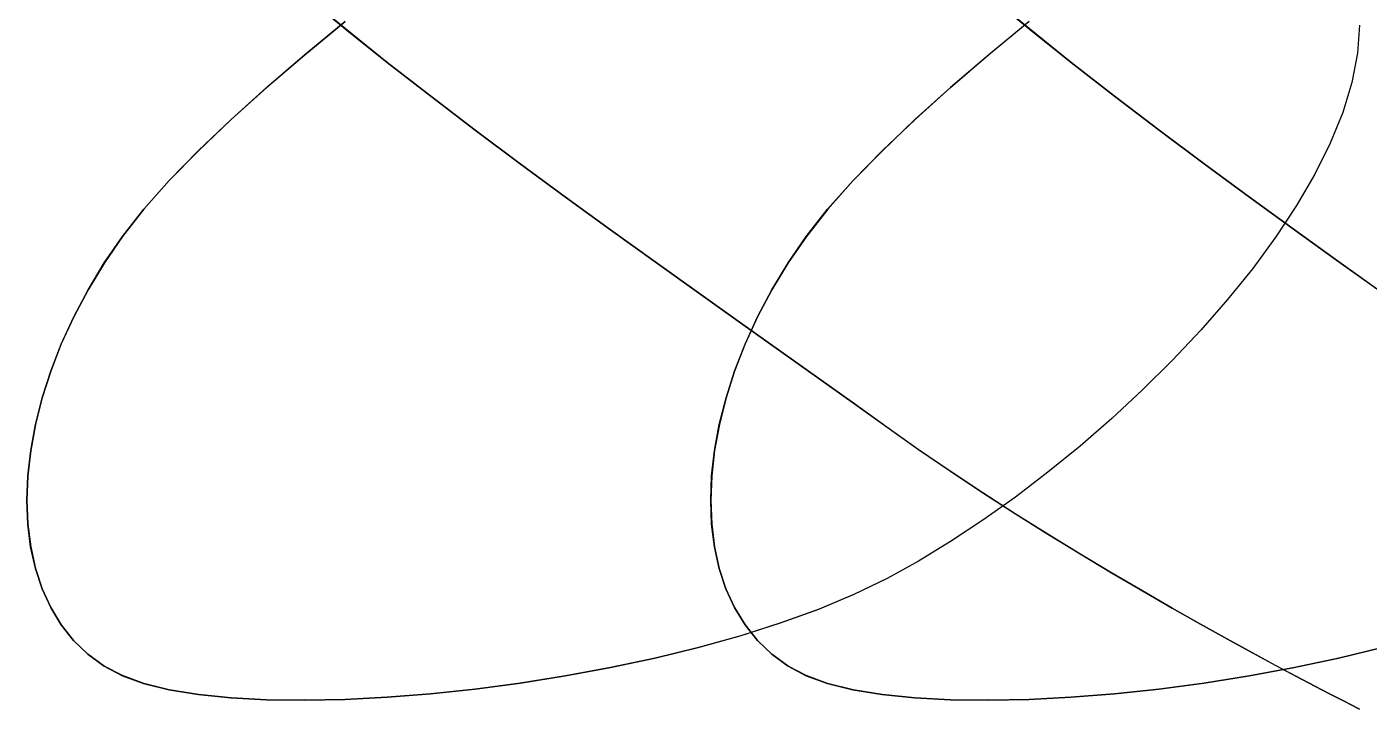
# Model space of a CAD drawing. Header units: metres. Extents: x -872 to 880, y -160 to 160.
# Drawn here: x -871.8 to -557.8, y -160 to -0.4 of the extents above; entities that cross this region are included whole.
import ezdxf

# ---------------------------------------------------------------- set-up
doc = ezdxf.new("R2010")
doc.units = ezdxf.units.M

msp = doc.modelspace()

# ---------------------------------------------------------------- linework, layer by layer
for p, q in [((-797.33765, -0.846139, -311.76917), (-806.7705, 6.955189, -311.76917)), ((-797.33765, -0.846139, -311.76917), (-806.7705, 6.955189, -311.76917)), ((-806.76953, 6.94967, -311.76917), (-797.33563, -0.851257, -311.76917)), ((-806.76953, 6.94967, -311.76917), (-797.33563, -0.851257, -311.76917)), ((-637.33765, -0.846139, -311.76917), (-646.7705, 6.955189, -311.76917)), ((-637.33765, -0.846139, -311.76917), (-646.7705, 6.955189, -311.76917)), ((-646.76953, 6.94967, -311.76917), (-637.33563, -0.851257, -311.76917)), ((-646.76953, 6.94967, -311.76917), (-637.33563, -0.851257, -311.76917)), ((-806.77844, -6.944762, -311.76917), (-797.346, 0.856816, -311.76917)), ((-806.77844, -6.944762, -311.76917), (-797.346, 0.856816, -311.76917)), ((-797.33093, 0.860153, -311.76917), (-806.7639, -6.940898, -311.76917)), ((-797.33093, 0.860153, -311.76917), (-806.7639, -6.940898, -311.76917)), ((-646.77844, -6.944762, -311.76917), (-637.346, 0.856816, -311.76917)), ((-646.77844, -6.944762, -311.76917), (-637.346, 0.856816, -311.76917)), ((-637.33093, 0.860153, -311.76917), (-646.7639, -6.940898, -311.76917)), ((-637.33093, 0.860153, -311.76917), (-646.7639, -6.940898, -311.76917)), ((-787.4886, -8.734611, -311.76917), (-797.33765, -0.846139, -311.76917)), ((-787.4886, -8.734611, -311.76917), (-797.33765, -0.846139, -311.76917)), ((-797.33563, -0.851257, -311.76917), (-787.4855, -8.739294, -311.76917)), ((-797.33563, -0.851257, -311.76917), (-787.4855, -8.739294, -311.76917)), ((-627.4886, -8.734611, -311.76917), (-637.33765, -0.846139, -311.76917)), ((-627.4886, -8.734611, -311.76917), (-637.33765, -0.846139, -311.76917)), ((-637.33563, -0.851257, -311.76917), (-627.4855, -8.739294, -311.76917)), ((-637.33563, -0.851257, -311.76917), (-627.4855, -8.739294, -311.76917)), ((-560, -0.004583, -311.76917), (-560.45654, -6.60342, -311.76917)), ((-560, -0.004583, -311.76917), (-560.45654, -6.60342, -311.76917)), ((-815.702, -14.614841, -311.76917), (-806.77844, -6.944762, -311.76917)), ((-815.702, -14.614841, -311.76917), (-806.77844, -6.944762, -311.76917)), ((-806.7639, -6.940898, -311.76917), (-815.6881, -14.610506, -311.76917)), ((-806.7639, -6.940898, -311.76917), (-815.6881, -14.610506, -311.76917)), ((-777.3159, -16.665861, -311.76917), (-787.4886, -8.734611, -311.76917)), ((-777.3159, -16.665861, -311.76917), (-787.4886, -8.734611, -311.76917)), ((-787.4855, -8.739294, -311.76917), (-777.3117, -16.670082, -311.76917)), ((-787.4855, -8.739294, -311.76917), (-777.3117, -16.670082, -311.76917)), ((-655.702, -14.614841, -311.76917), (-646.77844, -6.944762, -311.76917)), ((-655.702, -14.614841, -311.76917), (-646.77844, -6.944762, -311.76917)), ((-646.7639, -6.940898, -311.76917), (-655.6881, -14.610506, -311.76917)), ((-646.7639, -6.940898, -311.76917), (-655.6881, -14.610506, -311.76917)), ((-617.3159, -16.665861, -311.76917), (-627.4886, -8.734611, -311.76917)), ((-617.3159, -16.665861, -311.76917), (-627.4886, -8.734611, -311.76917)), ((-627.4855, -8.739294, -311.76917), (-617.3117, -16.670082, -311.76917)), ((-627.4855, -8.739294, -311.76917), (-617.3117, -16.670082, -311.76917)), ((-560.45654, -6.60342, -311.76917), (-561.7903, -13.429016, -311.76917)), ((-560.45654, -6.60342, -311.76917), (-561.7903, -13.429016, -311.76917)), ((-824.02405, -22.109055, -311.76917), (-815.702, -14.614841, -311.76917)), ((-824.02405, -22.109055, -311.76917), (-815.702, -14.614841, -311.76917)), ((-815.6881, -14.610506, -311.76917), (-824.0107, -22.104311, -311.76917)), ((-815.6881, -14.610506, -311.76917), (-824.0107, -22.104311, -311.76917)), ((-664.02405, -22.109055, -311.76917), (-655.702, -14.614841, -311.76917)), ((-664.02405, -22.109055, -311.76917), (-655.702, -14.614841, -311.76917)), ((-655.6881, -14.610506, -311.76917), (-664.0107, -22.104311, -311.76917)), ((-655.6881, -14.610506, -311.76917), (-664.0107, -22.104311, -311.76917)), ((-561.7903, -13.429016, -311.76917), (-563.9441, -20.441353, -311.76917)), ((-561.7903, -13.429016, -311.76917), (-563.9441, -20.441353, -311.76917)), ((-766.91235, -24.595524, -311.76917), (-777.3159, -16.665861, -311.76917)), ((-766.91235, -24.595524, -311.76917), (-777.3159, -16.665861, -311.76917)), ((-777.3117, -16.670082, -311.76917), (-766.90704, -24.599266, -311.76917)), ((-777.3117, -16.670082, -311.76917), (-766.90704, -24.599266, -311.76917)), ((-606.91235, -24.595524, -311.76917), (-617.3159, -16.665861, -311.76917)), ((-606.91235, -24.595524, -311.76917), (-617.3159, -16.665861, -311.76917)), ((-617.3117, -16.670082, -311.76917), (-606.90704, -24.599266, -311.76917)), ((-617.3117, -16.670082, -311.76917), (-606.90704, -24.599266, -311.76917)), ((-563.9441, -20.441353, -311.76917), (-566.8606, -27.60041, -311.76917)), ((-563.9441, -20.441353, -311.76917), (-566.8606, -27.60041, -311.76917)), ((-831.6518, -29.38303, -311.76917), (-824.02405, -22.109055, -311.76917)), ((-831.6518, -29.38303, -311.76917), (-824.02405, -22.109055, -311.76917)), ((-824.0107, -22.104311, -311.76917), (-831.63904, -29.377956, -311.76917)), ((-824.0107, -22.104311, -311.76917), (-831.63904, -29.377956, -311.76917)), ((-756.3706, -32.479233, -311.76917), (-766.91235, -24.595524, -311.76917)), ((-756.3706, -32.479233, -311.76917), (-766.91235, -24.595524, -311.76917)), ((-766.90704, -24.599266, -311.76917), (-756.3642, -32.482483, -311.76917)), ((-766.90704, -24.599266, -311.76917), (-756.3642, -32.482483, -311.76917)), ((-671.6518, -29.38303, -311.76917), (-664.02405, -22.109055, -311.76917)), ((-671.6518, -29.38303, -311.76917), (-664.02405, -22.109055, -311.76917)), ((-664.0107, -22.104311, -311.76917), (-671.63904, -29.377956, -311.76917)), ((-664.0107, -22.104311, -311.76917), (-671.63904, -29.377956, -311.76917)), ((-596.3706, -32.479233, -311.76917), (-606.91235, -24.595524, -311.76917)), ((-596.3706, -32.479233, -311.76917), (-606.91235, -24.595524, -311.76917)), ((-606.90704, -24.599266, -311.76917), (-596.3642, -32.482483, -311.76917)), ((-606.90704, -24.599266, -311.76917), (-596.3642, -32.482483, -311.76917)), ((-566.8606, -27.60041, -311.76917), (-570.48254, -34.866173, -311.76917)), ((-566.8606, -27.60041, -311.76917), (-570.48254, -34.866173, -311.76917)), ((-838.4926, -36.3924, -311.76917), (-831.6518, -29.38303, -311.76917)), ((-838.4926, -36.3924, -311.76917), (-831.6518, -29.38303, -311.76917)), ((-831.63904, -29.377956, -311.76917), (-838.4805, -36.387085, -311.76917)), ((-831.63904, -29.377956, -311.76917), (-838.4805, -36.387085, -311.76917)), ((-678.4926, -36.3924, -311.76917), (-671.6518, -29.38303, -311.76917)), ((-678.4926, -36.3924, -311.76917), (-671.6518, -29.38303, -311.76917)), ((-671.63904, -29.377956, -311.76917), (-678.4805, -36.387085, -311.76917)), ((-671.63904, -29.377956, -311.76917), (-678.4805, -36.387085, -311.76917)), ((-745.7833, -40.27262, -311.76917), (-756.3706, -32.479233, -311.76917)), ((-745.7833, -40.27262, -311.76917), (-756.3706, -32.479233, -311.76917)), ((-756.3642, -32.482483, -311.76917), (-745.7759, -40.27538, -311.76917)), ((-756.3642, -32.482483, -311.76917), (-745.7759, -40.27538, -311.76917)), ((-585.7833, -40.27262, -311.76917), (-596.3706, -32.479233, -311.76917)), ((-585.7833, -40.27262, -311.76917), (-596.3706, -32.479233, -311.76917)), ((-596.3642, -32.482483, -311.76917), (-585.7759, -40.27538, -311.76917)), ((-596.3642, -32.482483, -311.76917), (-585.7759, -40.27538, -311.76917)), ((-844.4538, -43.092793, -311.76917), (-838.4926, -36.3924, -311.76917)), ((-844.4538, -43.092793, -311.76917), (-838.4926, -36.3924, -311.76917)), ((-838.4805, -36.387085, -311.76917), (-844.44244, -43.087337, -311.76917)), ((-838.4805, -36.387085, -311.76917), (-844.44244, -43.087337, -311.76917)), ((-684.4538, -43.092793, -311.76917), (-678.4926, -36.3924, -311.76917)), ((-684.4538, -43.092793, -311.76917), (-678.4926, -36.3924, -311.76917)), ((-678.4805, -36.387085, -311.76917), (-684.44244, -43.087337, -311.76917)), ((-678.4805, -36.387085, -311.76917), (-684.44244, -43.087337, -311.76917)), ((-570.48254, -34.866173, -311.76917), (-574.75275, -42.198624, -311.76917)), ((-570.48254, -34.866173, -311.76917), (-574.75275, -42.198624, -311.76917)), ((-735.2432, -47.93132, -311.76917), (-745.7833, -40.27262, -311.76917)), ((-735.2432, -47.93132, -311.76917), (-745.7833, -40.27262, -311.76917)), ((-745.7759, -40.27538, -311.76917), (-735.23474, -47.933594, -311.76917)), ((-745.7759, -40.27538, -311.76917), (-735.23474, -47.933594, -311.76917)), ((-575.2432, -47.93132, -311.76917), (-585.7833, -40.27262, -311.76917)), ((-575.2432, -47.93132, -311.76917), (-585.7833, -40.27262, -311.76917)), ((-585.7759, -40.27538, -311.76917), (-575.23474, -47.933594, -311.76917)), ((-585.7759, -40.27538, -311.76917), (-575.23474, -47.933594, -311.76917)), ((-849.44275, -49.439835, -311.76917), (-844.4538, -43.092793, -311.76917)), ((-849.44275, -49.439835, -311.76917), (-844.4538, -43.092793, -311.76917)), ((-844.44244, -43.087337, -311.76917), (-849.43207, -49.434357, -311.76917)), ((-844.44244, -43.087337, -311.76917), (-849.43207, -49.434357, -311.76917)), ((-689.44275, -49.439835, -311.76917), (-684.4538, -43.092793, -311.76917)), ((-689.44275, -49.439835, -311.76917), (-684.4538, -43.092793, -311.76917)), ((-684.44244, -43.087337, -311.76917), (-689.43207, -49.434357, -311.76917)), ((-684.44244, -43.087337, -311.76917), (-689.43207, -49.434357, -311.76917)), ((-574.75275, -42.198624, -311.76917), (-579.6139, -49.557743, -311.76917)), ((-574.75275, -42.198624, -311.76917), (-579.6139, -49.557743, -311.76917)), ((-853.6912, -55.645027, -311.76917), (-849.44275, -49.439835, -311.76917)), ((-853.6912, -55.645027, -311.76917), (-849.44275, -49.439835, -311.76917)), ((-849.43207, -49.434357, -311.76917), (-853.68115, -55.639626, -311.76917)), ((-849.43207, -49.434357, -311.76917), (-853.68115, -55.639626, -311.76917)), ((-724.84296, -55.410965, -311.76917), (-735.2432, -47.93132, -311.76917)), ((-724.84296, -55.410965, -311.76917), (-735.2432, -47.93132, -311.76917)), ((-735.23474, -47.933594, -311.76917), (-724.8335, -55.412773, -311.76917)), ((-735.23474, -47.933594, -311.76917), (-724.8335, -55.412773, -311.76917)), ((-693.6912, -55.645027, -311.76917), (-689.44275, -49.439835, -311.76917)), ((-693.6912, -55.645027, -311.76917), (-689.44275, -49.439835, -311.76917)), ((-689.43207, -49.434357, -311.76917), (-693.68115, -55.639626, -311.76917)), ((-689.43207, -49.434357, -311.76917), (-693.68115, -55.639626, -311.76917)), ((-579.6139, -49.557743, -311.76917), (-585.00867, -56.903515, -311.76917)), ((-579.6139, -49.557743, -311.76917), (-585.00867, -56.903515, -311.76917)), ((-564.84296, -55.410965, -311.76917), (-575.2432, -47.93132, -311.76917)), ((-564.84296, -55.410965, -311.76917), (-575.2432, -47.93132, -311.76917)), ((-575.23474, -47.933594, -311.76917), (-564.8335, -55.412773, -311.76917)), ((-575.23474, -47.933594, -311.76917), (-564.8335, -55.412773, -311.76917)), ((-857.4928, -61.928253, -311.76917), (-853.6912, -55.645027, -311.76917)), ((-857.4928, -61.928253, -311.76917), (-853.6912, -55.645027, -311.76917)), ((-853.68115, -55.639626, -311.76917), (-857.48334, -61.92308, -311.76917)), ((-853.68115, -55.639626, -311.76917), (-857.48334, -61.92308, -311.76917)), ((-714.67523, -62.66719, -311.76917), (-724.84296, -55.410965, -311.76917)), ((-714.67523, -62.66719, -311.76917), (-724.84296, -55.410965, -311.76917)), ((-724.8335, -55.412773, -311.76917), (-714.6649, -62.668556, -311.76917)), ((-724.8335, -55.412773, -311.76917), (-714.6649, -62.668556, -311.76917)), ((-697.4928, -61.928253, -311.76917), (-693.6912, -55.645027, -311.76917)), ((-697.4928, -61.928253, -311.76917), (-693.6912, -55.645027, -311.76917)), ((-693.68115, -55.639626, -311.76917), (-697.48334, -61.92308, -311.76917)), ((-693.68115, -55.639626, -311.76917), (-697.48334, -61.92308, -311.76917)), ((-554.67523, -62.66719, -311.76917), (-564.84296, -55.410965, -311.76917)), ((-554.67523, -62.66719, -311.76917), (-564.84296, -55.410965, -311.76917)), ((-564.8335, -55.412773, -311.76917), (-554.6649, -62.668556, -311.76917)), ((-564.8335, -55.412773, -311.76917), (-554.6649, -62.668556, -311.76917)), ((-585.00867, -56.903515, -311.76917), (-590.8799, -64.19592, -311.76917)), ((-585.00867, -56.903515, -311.76917), (-590.8799, -64.19592, -311.76917)), ((-860.84735, -68.25776, -311.76917), (-857.4928, -61.928253, -311.76917)), ((-860.84735, -68.25776, -311.76917), (-857.4928, -61.928253, -311.76917)), ((-857.48334, -61.92308, -311.76917), (-860.8385, -68.25293, -311.76917)), ((-857.48334, -61.92308, -311.76917), (-860.8385, -68.25293, -311.76917)), ((-704.83276, -69.65563, -311.76917), (-714.67523, -62.66719, -311.76917)), ((-704.83276, -69.65563, -311.76917), (-714.67523, -62.66719, -311.76917)), ((-714.6649, -62.668556, -311.76917), (-704.82166, -69.656586, -311.76917)), ((-714.6649, -62.668556, -311.76917), (-704.82166, -69.656586, -311.76917)), ((-700.84735, -68.25776, -311.76917), (-697.4928, -61.928253, -311.76917)), ((-700.84735, -68.25776, -311.76917), (-697.4928, -61.928253, -311.76917)), ((-697.48334, -61.92308, -311.76917), (-700.8385, -68.25293, -311.76917)), ((-697.48334, -61.92308, -311.76917), (-700.8385, -68.25293, -311.76917)), ((-590.8799, -64.19592, -311.76917), (-597.1702, -71.39494, -311.76917)), ((-590.8799, -64.19592, -311.76917), (-597.1702, -71.39494, -311.76917)), ((-863.75494, -74.60178, -311.76917), (-860.84735, -68.25776, -311.76917)), ((-863.75494, -74.60178, -311.76917), (-860.84735, -68.25776, -311.76917)), ((-860.8385, -68.25293, -311.76917), (-863.74664, -74.597404, -311.76917)), ((-860.8385, -68.25293, -311.76917), (-863.74664, -74.597404, -311.76917)), ((-703.75494, -74.60178, -311.76917), (-700.84735, -68.25776, -311.76917)), ((-703.75494, -74.60178, -311.76917), (-700.84735, -68.25776, -311.76917)), ((-700.8385, -68.25293, -311.76917), (-703.74664, -74.597404, -311.76917)), ((-700.8385, -68.25293, -311.76917), (-703.74664, -74.597404, -311.76917)), ((-695.40814, -76.33192, -311.76917), (-704.83276, -69.65563, -311.76917)), ((-695.40814, -76.33192, -311.76917), (-704.83276, -69.65563, -311.76917)), ((-704.82166, -69.656586, -311.76917), (-695.3964, -76.332504, -311.76917)), ((-704.82166, -69.656586, -311.76917), (-695.3964, -76.332504, -311.76917)), ((-597.1702, -71.39494, -311.76917), (-603.8225, -78.46056, -311.76917)), ((-597.1702, -71.39494, -311.76917), (-603.8225, -78.46056, -311.76917)), ((-866.2155, -80.92857, -311.76917), (-863.75494, -74.60178, -311.76917)), ((-866.2155, -80.92857, -311.76917), (-863.75494, -74.60178, -311.76917)), ((-863.74664, -74.597404, -311.76917), (-866.20776, -80.92473, -311.76917)), ((-863.74664, -74.597404, -311.76917), (-866.20776, -80.92473, -311.76917)), ((-706.2155, -80.92857, -311.76917), (-703.75494, -74.60178, -311.76917)), ((-706.2155, -80.92857, -311.76917), (-703.75494, -74.60178, -311.76917)), ((-703.74664, -74.597404, -311.76917), (-706.20776, -80.92473, -311.76917)), ((-703.74664, -74.597404, -311.76917), (-706.20776, -80.92473, -311.76917)), ((-686.49414, -82.65169, -311.76917), (-695.40814, -76.33192, -311.76917)), ((-686.49414, -82.65169, -311.76917), (-695.40814, -76.33192, -311.76917)), ((-695.3964, -76.332504, -311.76917), (-686.48193, -82.65195, -311.76917)), ((-695.3964, -76.332504, -311.76917), (-686.48193, -82.65195, -311.76917)), ((-603.8225, -78.46056, -311.76917), (-610.77936, -85.35276, -311.76917)), ((-603.8225, -78.46056, -311.76917), (-610.77936, -85.35276, -311.76917)), ((-868.229, -87.206375, -311.76917), (-866.2155, -80.92857, -311.76917)), ((-868.229, -87.206375, -311.76917), (-866.2155, -80.92857, -311.76917)), ((-866.20776, -80.92473, -311.76917), (-868.2218, -87.20313, -311.76917)), ((-866.20776, -80.92473, -311.76917), (-868.2218, -87.20313, -311.76917)), ((-708.229, -87.206375, -311.76917), (-706.2155, -80.92857, -311.76917)), ((-708.229, -87.206375, -311.76917), (-706.2155, -80.92857, -311.76917)), ((-706.20776, -80.92473, -311.76917), (-708.2218, -87.20313, -311.76917)), ((-706.20776, -80.92473, -311.76917), (-708.2218, -87.20313, -311.76917)), ((-678.1835, -88.57057, -311.76917), (-686.49414, -82.65169, -311.76917)), ((-678.1835, -88.57057, -311.76917), (-686.49414, -82.65169, -311.76917)), ((-686.48193, -82.65195, -311.76917), (-678.17084, -88.570564, -311.76917)), ((-686.48193, -82.65195, -311.76917), (-678.17084, -88.570564, -311.76917)), ((-869.7954, -93.40343, -311.76917), (-868.229, -87.206375, -311.76917)), ((-869.7954, -93.40343, -311.76917), (-868.229, -87.206375, -311.76917)), ((-868.2218, -87.20313, -311.76917), (-869.78876, -93.40085, -311.76917)), ((-868.2218, -87.20313, -311.76917), (-869.78876, -93.40085, -311.76917)), ((-709.7954, -93.40343, -311.76917), (-708.229, -87.206375, -311.76917)), ((-709.7954, -93.40343, -311.76917), (-708.229, -87.206375, -311.76917)), ((-708.2218, -87.20313, -311.76917), (-709.78876, -93.40085, -311.76917)), ((-708.2218, -87.20313, -311.76917), (-709.78876, -93.40085, -311.76917)), ((-610.77936, -85.35276, -311.76917), (-617.9836, -92.031525, -311.76917)), ((-610.77936, -85.35276, -311.76917), (-617.9836, -92.031525, -311.76917)), ((-670.5687, -94.044205, -311.76917), (-678.1835, -88.57057, -311.76917)), ((-670.5687, -94.044205, -311.76917), (-678.1835, -88.57057, -311.76917)), ((-678.17084, -88.570564, -311.76917), (-670.5559, -94.04399, -311.76917)), ((-678.17084, -88.570564, -311.76917), (-670.5559, -94.04399, -311.76917)), ((-870.91473, -99.487976, -311.76917), (-869.7954, -93.40343, -311.76917)), ((-870.91473, -99.487976, -311.76917), (-869.7954, -93.40343, -311.76917)), ((-869.78876, -93.40085, -311.76917), (-870.9086, -99.4861, -311.76917)), ((-869.78876, -93.40085, -311.76917), (-870.9086, -99.4861, -311.76917)), ((-710.91473, -99.487976, -311.76917), (-709.7954, -93.40343, -311.76917)), ((-710.91473, -99.487976, -311.76917), (-709.7954, -93.40343, -311.76917)), ((-709.78876, -93.40085, -311.76917), (-710.9086, -99.4861, -311.76917)), ((-709.78876, -93.40085, -311.76917), (-710.9086, -99.4861, -311.76917)), ((-663.2367, -99.24807, -311.76917), (-670.5687, -94.044205, -311.76917)), ((-663.2367, -99.24807, -311.76917), (-670.5687, -94.044205, -311.76917)), ((-670.5559, -94.04399, -311.76917), (-663.2239, -99.24767, -311.76917)), ((-670.5559, -94.04399, -311.76917), (-663.2239, -99.24767, -311.76917)), ((-617.9836, -92.031525, -311.76917), (-625.37787, -98.45683, -311.76917)), ((-617.9836, -92.031525, -311.76917), (-625.37787, -98.45683, -311.76917)), ((-871.5868, -105.42826, -311.76917), (-870.91473, -99.487976, -311.76917)), ((-871.5868, -105.42826, -311.76917), (-870.91473, -99.487976, -311.76917)), ((-870.9086, -99.4861, -311.76917), (-871.5814, -105.42712, -311.76917)), ((-870.9086, -99.4861, -311.76917), (-871.5814, -105.42712, -311.76917)), ((-711.5868, -105.42826, -311.76917), (-710.91473, -99.487976, -311.76917)), ((-711.5868, -105.42826, -311.76917), (-710.91473, -99.487976, -311.76917)), ((-710.9086, -99.4861, -311.76917), (-711.5814, -105.42712, -311.76917)), ((-710.9086, -99.4861, -311.76917), (-711.5814, -105.42712, -311.76917)), ((-655.7507, -104.37364, -311.76917), (-663.2367, -99.24807, -311.76917)), ((-655.7507, -104.37364, -311.76917), (-663.2367, -99.24807, -311.76917)), ((-663.2239, -99.24767, -311.76917), (-655.738, -104.37312, -311.76917)), ((-663.2239, -99.24767, -311.76917), (-655.738, -104.37312, -311.76917)), ((-625.37787, -98.45683, -311.76917), (-632.90497, -104.58867, -311.76917)), ((-625.37787, -98.45683, -311.76917), (-632.90497, -104.58867, -311.76917)), ((-871.8117, -111.192535, -311.76917), (-871.5868, -105.42826, -311.76917)), ((-871.8117, -111.192535, -311.76917), (-871.5868, -105.42826, -311.76917)), ((-871.5814, -105.42712, -311.76917), (-871.80707, -111.19213, -311.76917)), ((-871.5814, -105.42712, -311.76917), (-871.80707, -111.19213, -311.76917)), ((-711.8117, -111.192535, -311.76917), (-711.5868, -105.42826, -311.76917)), ((-711.8117, -111.192535, -311.76917), (-711.5868, -105.42826, -311.76917)), ((-711.5814, -105.42712, -311.76917), (-711.80707, -111.19213, -311.76917)), ((-711.5814, -105.42712, -311.76917), (-711.80707, -111.19213, -311.76917)), ((-648.16797, -109.40053, -311.76917), (-655.7507, -104.37364, -311.76917)), ((-648.16797, -109.40053, -311.76917), (-655.7507, -104.37364, -311.76917)), ((-655.738, -104.37312, -311.76917), (-648.1555, -109.39992, -311.76917)), ((-655.738, -104.37312, -311.76917), (-648.1555, -109.39992, -311.76917)), ((-632.90497, -104.58867, -311.76917), (-640.5077, -110.38702, -311.76917)), ((-632.90497, -104.58867, -311.76917), (-640.5077, -110.38702, -311.76917)), ((-640.5459, -114.308334, -311.76917), (-648.16797, -109.40053, -311.76917)), ((-640.5459, -114.308334, -311.76917), (-648.16797, -109.40053, -311.76917)), ((-648.1555, -109.39992, -311.76917), (-640.53375, -114.30766, -311.76917)), ((-648.1555, -109.39992, -311.76917), (-640.53375, -114.30766, -311.76917)), ((-871.58936, -116.74904, -311.76917), (-871.8117, -111.192535, -311.76917)), ((-871.58936, -116.74904, -311.76917), (-871.8117, -111.192535, -311.76917)), ((-871.80707, -111.19213, -311.76917), (-871.5856, -116.74937, -311.76917)), ((-871.80707, -111.19213, -311.76917), (-871.5856, -116.74937, -311.76917)), ((-711.58936, -116.74904, -311.76917), (-711.8117, -111.192535, -311.76917)), ((-711.58936, -116.74904, -311.76917), (-711.8117, -111.192535, -311.76917)), ((-711.80707, -111.19213, -311.76917), (-711.5856, -116.74937, -311.76917)), ((-711.80707, -111.19213, -311.76917), (-711.5856, -116.74937, -311.76917)), ((-640.5077, -110.38702, -311.76917), (-648.12866, -115.81185, -311.76917)), ((-640.5077, -110.38702, -311.76917), (-648.12866, -115.81185, -311.76917)), ((-648.12866, -115.81185, -311.76917), (-655.71063, -120.823166, -311.76917)), ((-648.12866, -115.81185, -311.76917), (-655.71063, -120.823166, -311.76917)), ((-632.9417, -119.076675, -311.76917), (-640.5459, -114.308334, -311.76917)), ((-632.9417, -119.076675, -311.76917), (-640.5459, -114.308334, -311.76917)), ((-640.53375, -114.30766, -311.76917), (-632.93005, -119.075966, -311.76917)), ((-640.53375, -114.30766, -311.76917), (-632.93005, -119.075966, -311.76917)), ((-870.9198, -122.06601, -311.76917), (-871.58936, -116.74904, -311.76917)), ((-870.9198, -122.06601, -311.76917), (-871.58936, -116.74904, -311.76917)), ((-871.5856, -116.74937, -311.76917), (-870.91693, -122.067055, -311.76917)), ((-871.5856, -116.74937, -311.76917), (-870.91693, -122.067055, -311.76917)), ((-710.9198, -122.06601, -311.76917), (-711.58936, -116.74904, -311.76917)), ((-710.9198, -122.06601, -311.76917), (-711.58936, -116.74904, -311.76917)), ((-711.5856, -116.74937, -311.76917), (-710.91693, -122.067055, -311.76917)), ((-711.5856, -116.74937, -311.76917), (-710.91693, -122.067055, -311.76917)), ((-625.4127, -123.68516, -311.76917), (-632.9417, -119.076675, -311.76917)), ((-625.4127, -123.68516, -311.76917), (-632.9417, -119.076675, -311.76917)), ((-632.93005, -119.075966, -311.76917), (-625.4016, -123.68443, -311.76917)), ((-632.93005, -119.075966, -311.76917), (-625.4016, -123.68443, -311.76917)), ((-869.80286, -127.111694, -311.76917), (-870.9198, -122.06601, -311.76917)), ((-869.80286, -127.111694, -311.76917), (-870.9198, -122.06601, -311.76917)), ((-870.91693, -122.067055, -311.76917), (-869.8011, -127.11342, -311.76917)), ((-870.91693, -122.067055, -311.76917), (-869.8011, -127.11342, -311.76917)), ((-709.80286, -127.111694, -311.76917), (-710.9198, -122.06601, -311.76917)), ((-709.80286, -127.111694, -311.76917), (-710.9198, -122.06601, -311.76917)), ((-710.91693, -122.067055, -311.76917), (-709.8011, -127.11342, -311.76917)), ((-710.91693, -122.067055, -311.76917), (-709.8011, -127.11342, -311.76917)), ((-655.71063, -120.823166, -311.76917), (-663.1964, -125.380936, -311.76917)), ((-655.71063, -120.823166, -311.76917), (-663.1964, -125.380936, -311.76917)), ((-663.1964, -125.380936, -311.76917), (-670.5287, -129.44514, -311.76917)), ((-663.1964, -125.380936, -311.76917), (-670.5287, -129.44514, -311.76917)), ((-618.01636, -128.11339, -311.76917), (-625.4127, -123.68516, -311.76917)), ((-618.01636, -128.11339, -311.76917), (-625.4127, -123.68516, -311.76917)), ((-625.4016, -123.68443, -311.76917), (-618.00586, -128.11267, -311.76917)), ((-625.4016, -123.68443, -311.76917), (-618.00586, -128.11267, -311.76917)), ((-868.2386, -131.85434, -311.76917), (-869.80286, -127.111694, -311.76917)), ((-868.2386, -131.85434, -311.76917), (-869.80286, -127.111694, -311.76917)), ((-869.8011, -127.11342, -311.76917), (-868.23804, -131.85669, -311.76917)), ((-869.8011, -127.11342, -311.76917), (-868.23804, -131.85669, -311.76917)), ((-708.2386, -131.85434, -311.76917), (-709.80286, -127.111694, -311.76917)), ((-708.2386, -131.85434, -311.76917), (-709.80286, -127.111694, -311.76917)), ((-709.8011, -127.11342, -311.76917), (-708.23804, -131.85669, -311.76917)), ((-709.8011, -127.11342, -311.76917), (-708.23804, -131.85669, -311.76917)), ((-610.80975, -132.34097, -311.76917), (-618.01636, -128.11339, -311.76917)), ((-610.80975, -132.34097, -311.76917), (-618.01636, -128.11339, -311.76917)), ((-618.00586, -128.11267, -311.76917), (-610.8, -132.34029, -311.76917)), ((-618.00586, -128.11267, -311.76917), (-610.8, -132.34029, -311.76917)), ((-866.2269, -136.26219, -311.76917), (-868.2386, -131.85434, -311.76917)), ((-866.2269, -136.26219, -311.76917), (-868.2386, -131.85434, -311.76917)), ((-868.23804, -131.85669, -311.76917), (-866.2278, -136.2651, -311.76917)), ((-868.23804, -131.85669, -311.76917), (-866.2278, -136.2651, -311.76917)), ((-706.2269, -136.26219, -311.76917), (-708.2386, -131.85434, -311.76917)), ((-706.2269, -136.26219, -311.76917), (-708.2386, -131.85434, -311.76917)), ((-708.23804, -131.85669, -311.76917), (-706.2278, -136.2651, -311.76917)), ((-708.23804, -131.85669, -311.76917), (-706.2278, -136.2651, -311.76917)), ((-678.23566, -133.1305, -311.76917), (-670.62024, -129.43707, -311.76917)), ((-678.23566, -133.1305, -311.76917), (-670.62024, -129.43707, -311.76917)), ((-670.5287, -129.44514, -311.76917), (-678.1443, -133.13803, -311.76917)), ((-670.5287, -129.44514, -311.76917), (-678.1443, -133.13803, -311.76917)), ((-686.54675, -136.597, -311.76917), (-678.23566, -133.1305, -311.76917)), ((-686.54675, -136.597, -311.76917), (-678.23566, -133.1305, -311.76917)), ((-678.1443, -133.13803, -311.76917), (-686.45654, -136.60397, -311.76917)), ((-678.1443, -133.13803, -311.76917), (-686.45654, -136.60397, -311.76917)), ((-603.85034, -136.34753, -311.76917), (-610.80975, -132.34097, -311.76917)), ((-603.85034, -136.34753, -311.76917), (-610.80975, -132.34097, -311.76917)), ((-610.8, -132.34029, -311.76917), (-603.8413, -136.3469, -311.76917)), ((-610.8, -132.34029, -311.76917), (-603.8413, -136.3469, -311.76917)), ((-866.2278, -136.2651, -311.76917), (-863.77026, -140.30688, -311.76917)), ((-866.2278, -136.2651, -311.76917), (-863.77026, -140.30688, -311.76917)), ((-863.7679, -140.30348, -311.76917), (-866.2269, -136.26219, -311.76917)), ((-863.7679, -140.30348, -311.76917), (-866.2269, -136.26219, -311.76917)), ((-706.2278, -136.2651, -311.76917), (-703.77026, -140.30688, -311.76917)), ((-706.2278, -136.2651, -311.76917), (-703.77026, -140.30688, -311.76917)), ((-703.7679, -140.30348, -311.76917), (-706.2269, -136.26219, -311.76917)), ((-703.7679, -140.30348, -311.76917), (-706.2269, -136.26219, -311.76917)), ((-695.4609, -139.82957, -311.76917), (-686.54675, -136.597, -311.76917)), ((-695.4609, -139.82957, -311.76917), (-686.54675, -136.597, -311.76917)), ((-686.45654, -136.60397, -311.76917), (-695.3726, -139.8359, -311.76917)), ((-686.45654, -136.60397, -311.76917), (-695.3726, -139.8359, -311.76917)), ((-597.19543, -140.11267, -311.76917), (-603.85034, -136.34753, -311.76917)), ((-597.19543, -140.11267, -311.76917), (-603.85034, -136.34753, -311.76917)), ((-603.8413, -136.3469, -311.76917), (-597.1872, -140.11209, -311.76917)), ((-603.8413, -136.3469, -311.76917), (-597.1872, -140.11209, -311.76917)), ((-863.77026, -140.30688, -311.76917), (-860.8655, -143.95026, -311.76917)), ((-863.77026, -140.30688, -311.76917), (-860.8655, -143.95026, -311.76917)), ((-860.8614, -143.94646, -311.76917), (-863.7679, -140.30348, -311.76917)), ((-860.8614, -143.94646, -311.76917), (-863.7679, -140.30348, -311.76917)), ((-704.8853, -142.82117, -311.76917), (-695.4609, -139.82957, -311.76917)), ((-704.8853, -142.82117, -311.76917), (-695.4609, -139.82957, -311.76917)), ((-695.3726, -139.8359, -311.76917), (-704.7998, -142.82681, -311.76917)), ((-695.3726, -139.8359, -311.76917), (-704.7998, -142.82681, -311.76917)), ((-703.77026, -140.30688, -311.76917), (-700.8655, -143.95026, -311.76917)), ((-703.77026, -140.30688, -311.76917), (-700.8655, -143.95026, -311.76917)), ((-700.8614, -143.94646, -311.76917), (-703.7679, -140.30348, -311.76917)), ((-700.8614, -143.94646, -311.76917), (-703.7679, -140.30348, -311.76917)), ((-590.9023, -143.616, -311.76917), (-597.19543, -140.11267, -311.76917)), ((-590.9023, -143.616, -311.76917), (-597.19543, -140.11267, -311.76917)), ((-597.1872, -140.11209, -311.76917), (-590.8949, -143.61548, -311.76917)), ((-597.1872, -140.11209, -311.76917), (-590.8949, -143.61548, -311.76917)), ((-860.8655, -143.95026, -311.76917), (-857.5135, -147.16345, -311.76917)), ((-860.8655, -143.95026, -311.76917), (-857.5135, -147.16345, -311.76917)), ((-857.5074, -147.15936, -311.76917), (-860.8614, -143.94646, -311.76917)), ((-857.5074, -147.15936, -311.76917), (-860.8614, -143.94646, -311.76917)), ((-714.7274, -145.56474, -311.76917), (-704.8853, -142.82117, -311.76917)), ((-714.7274, -145.56474, -311.76917), (-704.8853, -142.82117, -311.76917)), ((-704.7998, -142.82681, -311.76917), (-714.64526, -145.56966, -311.76917)), ((-704.7998, -142.82681, -311.76917), (-714.64526, -145.56966, -311.76917)), ((-700.8655, -143.95026, -311.76917), (-697.5135, -147.16345, -311.76917)), ((-700.8655, -143.95026, -311.76917), (-697.5135, -147.16345, -311.76917)), ((-697.5074, -147.15936, -311.76917), (-700.8614, -143.94646, -311.76917)), ((-697.5074, -147.15936, -311.76917), (-700.8614, -143.94646, -311.76917)), ((-585.0282, -146.83713, -311.76917), (-590.9023, -143.616, -311.76917)), ((-585.0282, -146.83713, -311.76917), (-590.9023, -143.616, -311.76917)), ((-590.8949, -143.61548, -311.76917), (-585.02167, -146.83667, -311.76917)), ((-590.8949, -143.61548, -311.76917), (-585.02167, -146.83667, -311.76917)), ((-857.5135, -147.16345, -311.76917), (-853.7142, -149.91469, -311.76917)), ((-857.5135, -147.16345, -311.76917), (-853.7142, -149.91469, -311.76917)), ((-853.7059, -149.91045, -311.76917), (-857.5074, -147.15936, -311.76917)), ((-853.7059, -149.91045, -311.76917), (-857.5074, -147.15936, -311.76917)), ((-724.89453, -148.05327, -311.76917), (-714.7274, -145.56474, -311.76917)), ((-724.89453, -148.05327, -311.76917), (-714.7274, -145.56474, -311.76917)), ((-714.64526, -145.56966, -311.76917), (-724.8164, -148.0574, -311.76917)), ((-714.64526, -145.56966, -311.76917), (-724.8164, -148.0574, -311.76917)), ((-697.5135, -147.16345, -311.76917), (-693.7142, -149.91469, -311.76917)), ((-697.5135, -147.16345, -311.76917), (-693.7142, -149.91469, -311.76917)), ((-693.7059, -149.91045, -311.76917), (-697.5074, -147.15936, -311.76917)), ((-693.7059, -149.91045, -311.76917), (-697.5074, -147.15936, -311.76917)), ((-579.6305, -149.75566, -311.76917), (-585.0282, -146.83713, -311.76917)), ((-579.6305, -149.75566, -311.76917), (-585.0282, -146.83713, -311.76917)), ((-585.02167, -146.83667, -311.76917), (-579.6249, -149.75528, -311.76917)), ((-585.02167, -146.83667, -311.76917), (-579.6249, -149.75528, -311.76917)), ((-564.89453, -148.05327, -311.76917), (-554.7274, -145.56474, -311.76917)), ((-564.89453, -148.05327, -311.76917), (-554.7274, -145.56474, -311.76917)), ((-554.64526, -145.56966, -311.76917), (-564.8164, -148.0574, -311.76917)), ((-554.64526, -145.56966, -311.76917), (-564.8164, -148.0574, -311.76917)), ((-853.7142, -149.91469, -311.76917), (-849.4675, -152.17221, -311.76917)), ((-853.7142, -149.91469, -311.76917), (-849.4675, -152.17221, -311.76917)), ((-849.45685, -152.168, -311.76917), (-853.7059, -149.91045, -311.76917)), ((-849.45685, -152.168, -311.76917), (-853.7059, -149.91045, -311.76917)), ((-745.8332, -152.23703, -311.76917), (-735.294, -150.27971, -311.76917)), ((-745.8332, -152.23703, -311.76917), (-735.294, -150.27971, -311.76917)), ((-735.22034, -150.28305, -311.76917), (-745.76434, -152.23956, -311.76917)), ((-735.22034, -150.28305, -311.76917), (-745.76434, -152.23956, -311.76917)), ((-735.294, -150.27971, -311.76917), (-724.89453, -148.05327, -311.76917)), ((-735.294, -150.27971, -311.76917), (-724.89453, -148.05327, -311.76917)), ((-724.8164, -148.0574, -311.76917), (-735.22034, -150.28305, -311.76917)), ((-724.8164, -148.0574, -311.76917), (-735.22034, -150.28305, -311.76917)), ((-693.7142, -149.91469, -311.76917), (-689.4675, -152.17221, -311.76917)), ((-693.7142, -149.91469, -311.76917), (-689.4675, -152.17221, -311.76917)), ((-689.45685, -152.168, -311.76917), (-693.7059, -149.91045, -311.76917)), ((-689.45685, -152.168, -311.76917), (-693.7059, -149.91045, -311.76917)), ((-585.8332, -152.23703, -311.76917), (-575.294, -150.27971, -311.76917)), ((-585.8332, -152.23703, -311.76917), (-575.294, -150.27971, -311.76917)), ((-575.22034, -150.28305, -311.76917), (-585.76434, -152.23956, -311.76917)), ((-575.22034, -150.28305, -311.76917), (-585.76434, -152.23956, -311.76917)), ((-574.76654, -152.35121, -311.76917), (-579.6305, -149.75566, -311.76917)), ((-574.76654, -152.35121, -311.76917), (-579.6305, -149.75566, -311.76917)), ((-579.6249, -149.75528, -311.76917), (-574.76184, -152.3509, -311.76917)), ((-579.6249, -149.75528, -311.76917), (-574.76184, -152.3509, -311.76917)), ((-575.294, -150.27971, -311.76917), (-564.89453, -148.05327, -311.76917)), ((-575.294, -150.27971, -311.76917), (-564.89453, -148.05327, -311.76917)), ((-564.8164, -148.0574, -311.76917), (-575.22034, -150.28305, -311.76917)), ((-564.8164, -148.0574, -311.76917), (-575.22034, -150.28305, -311.76917)), ((-849.4675, -152.17221, -311.76917), (-844.48016, -153.99315, -311.76917)), ((-849.4675, -152.17221, -311.76917), (-844.48016, -153.99315, -311.76917)), ((-844.46655, -153.98906, -311.76917), (-849.45685, -152.168, -311.76917)), ((-844.46655, -153.98906, -311.76917), (-849.45685, -152.168, -311.76917)), ((-756.4194, -153.91818, -311.76917), (-745.8332, -152.23703, -311.76917)), ((-756.4194, -153.91818, -311.76917), (-745.8332, -152.23703, -311.76917)), ((-745.76434, -152.23956, -311.76917), (-756.3557, -153.9199, -311.76917)), ((-745.76434, -152.23956, -311.76917), (-756.3557, -153.9199, -311.76917)), ((-689.4675, -152.17221, -311.76917), (-684.48016, -153.99315, -311.76917)), ((-689.4675, -152.17221, -311.76917), (-684.48016, -153.99315, -311.76917)), ((-684.46655, -153.98906, -311.76917), (-689.45685, -152.168, -311.76917)), ((-684.46655, -153.98906, -311.76917), (-689.45685, -152.168, -311.76917)), ((-596.4194, -153.91818, -311.76917), (-585.8332, -152.23703, -311.76917)), ((-596.4194, -153.91818, -311.76917), (-585.8332, -152.23703, -311.76917)), ((-585.76434, -152.23956, -311.76917), (-596.3557, -153.9199, -311.76917)), ((-585.76434, -152.23956, -311.76917), (-596.3557, -153.9199, -311.76917)), ((-570.4936, -154.6034, -311.76917), (-574.76654, -152.35121, -311.76917)), ((-570.4936, -154.6034, -311.76917), (-574.76654, -152.35121, -311.76917)), ((-574.76184, -152.3509, -311.76917), (-570.48975, -154.60316, -311.76917)), ((-574.76184, -152.3509, -311.76917), (-570.48975, -154.60316, -311.76917)), ((-844.48016, -153.99315, -311.76917), (-838.5205, -155.46054, -311.76917)), ((-844.48016, -153.99315, -311.76917), (-838.5205, -155.46054, -311.76917)), ((-838.50336, -155.4567, -311.76917), (-844.46655, -153.98906, -311.76917)), ((-838.50336, -155.4567, -311.76917), (-844.46655, -153.98906, -311.76917)), ((-838.5205, -155.46054, -311.76917), (-831.6812, -156.58142, -311.76917)), ((-838.5205, -155.46054, -311.76917), (-831.6812, -156.58142, -311.76917)), ((-831.66, -156.57791, -311.76917), (-838.50336, -155.4567, -311.76917)), ((-831.66, -156.57791, -311.76917), (-838.50336, -155.4567, -311.76917)), ((-831.6812, -156.58142, -311.76917), (-824.05493, -157.36282, -311.76917)), ((-831.6812, -156.58142, -311.76917), (-824.05493, -157.36282, -311.76917)), ((-824.0291, -157.35974, -311.76917), (-831.66, -156.57791, -311.76917)), ((-824.0291, -157.35974, -311.76917), (-831.66, -156.57791, -311.76917)), ((-787.53326, -157.23434, -311.76917), (-777.36206, -156.42387, -311.76917)), ((-787.53326, -157.23434, -311.76917), (-777.36206, -156.42387, -311.76917)), ((-777.3094, -156.42401, -311.76917), (-787.4862, -157.23373, -311.76917)), ((-777.3094, -156.42401, -311.76917), (-787.4862, -157.23373, -311.76917)), ((-777.36206, -156.42387, -311.76917), (-766.95984, -155.31615, -311.76917)), ((-777.36206, -156.42387, -311.76917), (-766.95984, -155.31615, -311.76917)), ((-766.9016, -155.31706, -311.76917), (-777.3094, -156.42401, -311.76917)), ((-766.9016, -155.31706, -311.76917), (-777.3094, -156.42401, -311.76917)), ((-766.95984, -155.31615, -311.76917), (-756.4194, -153.91818, -311.76917)), ((-766.95984, -155.31615, -311.76917), (-756.4194, -153.91818, -311.76917)), ((-756.3557, -153.9199, -311.76917), (-766.9016, -155.31706, -311.76917)), ((-756.3557, -153.9199, -311.76917), (-766.9016, -155.31706, -311.76917)), ((-684.48016, -153.99315, -311.76917), (-678.5205, -155.46054, -311.76917)), ((-684.48016, -153.99315, -311.76917), (-678.5205, -155.46054, -311.76917)), ((-678.50336, -155.4567, -311.76917), (-684.46655, -153.98906, -311.76917)), ((-678.50336, -155.4567, -311.76917), (-684.46655, -153.98906, -311.76917)), ((-678.5205, -155.46054, -311.76917), (-671.6812, -156.58142, -311.76917)), ((-678.5205, -155.46054, -311.76917), (-671.6812, -156.58142, -311.76917)), ((-671.66, -156.57791, -311.76917), (-678.50336, -155.4567, -311.76917)), ((-671.66, -156.57791, -311.76917), (-678.50336, -155.4567, -311.76917)), ((-671.6812, -156.58142, -311.76917), (-664.05493, -157.36282, -311.76917)), ((-671.6812, -156.58142, -311.76917), (-664.05493, -157.36282, -311.76917)), ((-664.0291, -157.35974, -311.76917), (-671.66, -156.57791, -311.76917)), ((-664.0291, -157.35974, -311.76917), (-671.66, -156.57791, -311.76917)), ((-627.53326, -157.23434, -311.76917), (-617.36206, -156.42387, -311.76917)), ((-627.53326, -157.23434, -311.76917), (-617.36206, -156.42387, -311.76917)), ((-617.3094, -156.42401, -311.76917), (-627.4862, -157.23373, -311.76917)), ((-617.3094, -156.42401, -311.76917), (-627.4862, -157.23373, -311.76917)), ((-617.36206, -156.42387, -311.76917), (-606.95984, -155.31615, -311.76917)), ((-617.36206, -156.42387, -311.76917), (-606.95984, -155.31615, -311.76917)), ((-606.9016, -155.31706, -311.76917), (-617.3094, -156.42401, -311.76917)), ((-606.9016, -155.31706, -311.76917), (-617.3094, -156.42401, -311.76917)), ((-606.95984, -155.31615, -311.76917), (-596.4194, -153.91818, -311.76917)), ((-606.95984, -155.31615, -311.76917), (-596.4194, -153.91818, -311.76917)), ((-596.3557, -153.9199, -311.76917), (-606.9016, -155.31706, -311.76917)), ((-596.3557, -153.9199, -311.76917), (-606.9016, -155.31706, -311.76917)), ((-566.869, -156.4918, -311.76917), (-570.4936, -154.6034, -311.76917)), ((-566.869, -156.4918, -311.76917), (-570.4936, -154.6034, -311.76917)), ((-570.48975, -154.60316, -311.76917), (-566.86597, -156.49165, -311.76917)), ((-570.48975, -154.60316, -311.76917), (-566.86597, -156.49165, -311.76917)), ((-563.95, -157.99606, -311.76917), (-566.869, -156.4918, -311.76917)), ((-563.95, -157.99606, -311.76917), (-566.869, -156.4918, -311.76917)), ((-566.86597, -156.49165, -311.76917), (-563.9478, -157.99597, -311.76917)), ((-566.86597, -156.49165, -311.76917), (-563.9478, -157.99597, -311.76917)), ((-824.05493, -157.36282, -311.76917), (-815.7343, -157.81178, -311.76917)), ((-824.05493, -157.36282, -311.76917), (-815.7343, -157.81178, -311.76917)), ((-815.70355, -157.80922, -311.76917), (-824.0291, -157.35974, -311.76917)), ((-815.70355, -157.80922, -311.76917), (-824.0291, -157.35974, -311.76917)), ((-815.7343, -157.81178, -311.76917), (-806.8121, -157.93533, -311.76917)), ((-815.7343, -157.81178, -311.76917), (-806.8121, -157.93533, -311.76917)), ((-806.776, -157.93336, -311.76917), (-815.70355, -157.80922, -311.76917)), ((-806.776, -157.93336, -311.76917), (-815.70355, -157.80922, -311.76917)), ((-806.8121, -157.93533, -311.76917), (-797.3808, -157.74051, -311.76917)), ((-806.8121, -157.93533, -311.76917), (-797.3808, -157.74051, -311.76917)), ((-797.33936, -157.7392, -311.76917), (-806.776, -157.93336, -311.76917)), ((-797.33936, -157.7392, -311.76917), (-806.776, -157.93336, -311.76917)), ((-797.3808, -157.74051, -311.76917), (-787.53326, -157.23434, -311.76917)), ((-797.3808, -157.74051, -311.76917), (-787.53326, -157.23434, -311.76917)), ((-787.4862, -157.23373, -311.76917), (-797.33936, -157.7392, -311.76917)), ((-787.4862, -157.23373, -311.76917), (-797.33936, -157.7392, -311.76917)), ((-664.05493, -157.36282, -311.76917), (-655.7343, -157.81178, -311.76917)), ((-664.05493, -157.36282, -311.76917), (-655.7343, -157.81178, -311.76917)), ((-655.70355, -157.80922, -311.76917), (-664.0291, -157.35974, -311.76917)), ((-655.70355, -157.80922, -311.76917), (-664.0291, -157.35974, -311.76917)), ((-655.7343, -157.81178, -311.76917), (-646.8121, -157.93533, -311.76917)), ((-655.7343, -157.81178, -311.76917), (-646.8121, -157.93533, -311.76917)), ((-646.776, -157.93336, -311.76917), (-655.70355, -157.80922, -311.76917)), ((-646.776, -157.93336, -311.76917), (-655.70355, -157.80922, -311.76917)), ((-646.8121, -157.93533, -311.76917), (-637.3808, -157.74051, -311.76917)), ((-646.8121, -157.93533, -311.76917), (-637.3808, -157.74051, -311.76917)), ((-637.33936, -157.7392, -311.76917), (-646.776, -157.93336, -311.76917)), ((-637.33936, -157.7392, -311.76917), (-646.776, -157.93336, -311.76917)), ((-637.3808, -157.74051, -311.76917), (-627.53326, -157.23434, -311.76917)), ((-637.3808, -157.74051, -311.76917), (-627.53326, -157.23434, -311.76917)), ((-627.4862, -157.23373, -311.76917), (-637.33936, -157.7392, -311.76917)), ((-627.4862, -157.23373, -311.76917), (-637.33936, -157.7392, -311.76917)), ((-561.79395, -159.09578, -311.76917), (-563.95, -157.99606, -311.76917)), ((-561.79395, -159.09578, -311.76917), (-563.95, -157.99606, -311.76917)), ((-563.9478, -157.99597, -311.76917), (-561.7926, -159.09573, -311.76917)), ((-563.9478, -157.99597, -311.76917), (-561.7926, -159.09573, -311.76917)), ((-560.4582, -159.77055, -311.76917), (-561.79395, -159.09578, -311.76917)), ((-560.4582, -159.77055, -311.76917), (-561.79395, -159.09578, -311.76917)), ((-561.7926, -159.09573, -311.76917), (-560.4575, -159.77055, -311.76917)), ((-561.7926, -159.09573, -311.76917), (-560.4575, -159.77055, -311.76917)), ((-560, -160.00003, -311.76917), (-560.4582, -159.77055, -311.76917)), ((-560, -160.00003, -311.76917), (-560.4582, -159.77055, -311.76917)), ((-560.4575, -159.77055, -311.76917), (-560, -160.00003, -311.76917)), ((-560.4575, -159.77055, -311.76917), (-560, -160.00003, -311.76917))]:
    msp.add_line(p, q)

doc.saveas('drawing.dxf')
